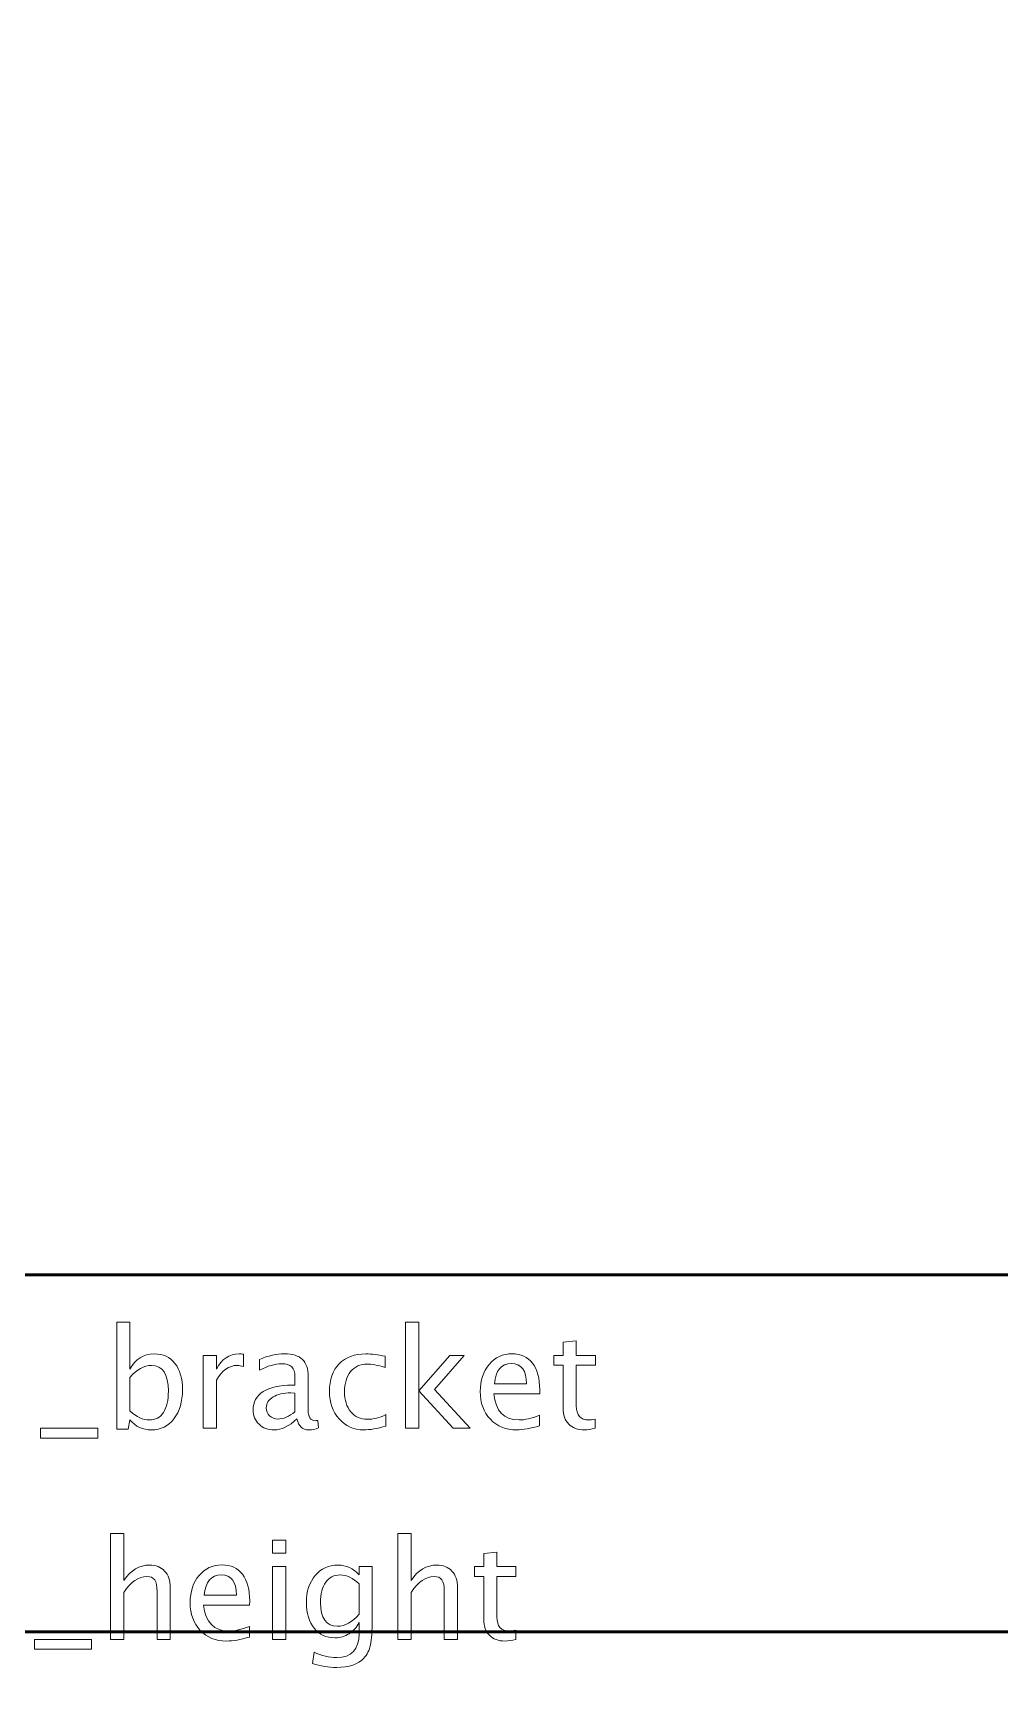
# Model space of a CAD drawing. Header units: centimetres. Extents: x -144 to 123, y -121 to 149.
# Drawn here: x -8.62 to -2.66, y -45.4 to -35.15 of the extents above; entities that cross this region are included whole.
import ezdxf

# ---------------------------------------------------------------- set-up
doc = ezdxf.new("R2010")
doc.units = ezdxf.units.CM
doc.header["$MEASUREMENT"] = 0
doc.layers.add('Layer 1', color=7, linetype='Continuous')

msp = doc.modelspace()

# ---------------------------------------------------------------- linework, layer by layer
at = {"layer": 'Layer 1', "color": 4, "lineweight": 53}
msp.add_lwpolyline([(-38, -44.99997), (8, -44.99997), (8, 19.00001), (-38, 19.00001), (-38, -44.99997)], close=True, dxfattribs=at)
at = {"layer": 'Layer 1', "lineweight": 53}
msp.add_open_spline([(-38.95, -46.7), (-38.95, -46.7), (-38.95, -43.3), (-38.95, -43.3), (-38.95, -43.3), (-38.95, -43.02386), (-38.72614, -42.8), (-38.45, -42.8), (-38.45, -42.8), (-38.45, -42.8), (8.45, -42.8), (8.45, -42.8), (8.45, -42.8), (8.72614, -42.8), (8.95, -43.02386), (8.95, -43.3), (8.95, -43.3), (8.95, -43.3), (8.95, -46.7), (8.95, -46.7), (8.95, -46.7), (8.95, -46.97614), (8.72614, -47.2), (8.45, -47.2), (8.45, -47.2), (8.45, -47.2), (-38.45, -47.2), (-38.45, -47.2), (-38.45, -47.2), (-38.72614, -47.2), (-38.95, -46.97614), (-38.95, -46.7)], degree=3, knots=[0, 0, 0, 0, 0.11111111, 0.11111111, 0.11111111, 0.11111111, 0.22222222, 0.22222222, 0.22222222, 0.22222222, 0.33333333, 0.33333333, 0.33333333, 0.33333333, 0.44444444, 0.44444444, 0.44444444, 0.44444444, 0.55555556, 0.55555556, 0.55555556, 0.55555556, 0.66666667, 0.66666667, 0.66666667, 0.66666667, 0.77777778, 0.77777778, 0.77777778, 0.77777778, 1, 1, 1, 1], dxfattribs=at)
at = {"layer": 'Layer 1', "color": 5, "lineweight": 9}
for points, knots in [([(-8.10442, -43.74977), (-8.10442, -43.74977), (-8.10442, -43.09191), (-8.10442, -43.09191), (-8.10442, -43.09191), (-8.10442, -43.09191), (-8.02314, -43.09191), (-8.02314, -43.09191), (-8.02314, -43.09191), (-8.02314, -43.09191), (-8.02314, -43.38076), (-8.02314, -43.38076), (-8.02314, -43.38076), (-7.98984, -43.31797), (-7.93974, -43.28664), (-7.873, -43.28664), (-7.873, -43.28664), (-7.81895, -43.28664), (-7.77648, -43.30626), (-7.74543, -43.34563), (-7.74543, -43.34563), (-7.71439, -43.385), (-7.69886, -43.43876), (-7.69886, -43.50692), (-7.69886, -43.50692), (-7.69886, -43.58114), (-7.7165, -43.64111), (-7.75164, -43.68655), (-7.75164, -43.68655), (-7.78678, -43.73213), (-7.83306, -43.75485), (-7.89035, -43.75485), (-7.89035, -43.75485), (-7.94355, -43.75485), (-7.98786, -43.73453), (-8.02314, -43.69375), (-8.02314, -43.69375), (-8.02314, -43.69375), (-8.03302, -43.74977), (-8.03302, -43.74977), (-8.03302, -43.74977), (-8.03302, -43.74977), (-8.10442, -43.74977), (-8.10442, -43.74977)], [0, 0, 0, 0, 0.08333333, 0.08333333, 0.08333333, 0.08333333, 0.16666667, 0.16666667, 0.16666667, 0.16666667, 0.25, 0.25, 0.25, 0.25, 0.33333333, 0.33333333, 0.33333333, 0.33333333, 0.41666667, 0.41666667, 0.41666667, 0.41666667, 0.5, 0.5, 0.5, 0.5, 0.58333333, 0.58333333, 0.58333333, 0.58333333, 0.66666667, 0.66666667, 0.66666667, 0.66666667, 0.75, 0.75, 0.75, 0.75, 0.83333333, 0.83333333, 0.83333333, 0.83333333, 1, 1, 1, 1]), ([(-6.32401, -43.74469), (-6.32401, -43.74469), (-6.32401, -43.09191), (-6.32401, -43.09191), (-6.32401, -43.09191), (-6.32401, -43.09191), (-6.24273, -43.09191), (-6.24273, -43.09191), (-6.24273, -43.09191), (-6.24273, -43.09191), (-6.24273, -43.51369), (-6.24273, -43.51369), (-6.24273, -43.51369), (-6.24273, -43.51369), (-6.05223, -43.29595), (-6.05223, -43.29595), (-6.05223, -43.29595), (-6.05223, -43.29595), (-5.96446, -43.29595), (-5.96446, -43.29595), (-5.96446, -43.29595), (-5.96446, -43.29595), (-6.14649, -43.50536), (-6.14649, -43.50536), (-6.14649, -43.50536), (-6.14649, -43.50536), (-5.92636, -43.74469), (-5.92636, -43.74469), (-5.92636, -43.74469), (-5.92636, -43.74469), (-6.03106, -43.74469), (-6.03106, -43.74469), (-6.03106, -43.74469), (-6.03106, -43.74469), (-6.24273, -43.51454), (-6.24273, -43.51454), (-6.24273, -43.51454), (-6.24273, -43.51454), (-6.24273, -43.74469), (-6.24273, -43.74469), (-6.24273, -43.74469), (-6.24273, -43.74469), (-6.32401, -43.74469), (-6.32401, -43.74469)], [0, 0, 0, 0, 0.08333333, 0.08333333, 0.08333333, 0.08333333, 0.16666667, 0.16666667, 0.16666667, 0.16666667, 0.25, 0.25, 0.25, 0.25, 0.33333333, 0.33333333, 0.33333333, 0.33333333, 0.41666667, 0.41666667, 0.41666667, 0.41666667, 0.5, 0.5, 0.5, 0.5, 0.58333333, 0.58333333, 0.58333333, 0.58333333, 0.66666667, 0.66666667, 0.66666667, 0.66666667, 0.75, 0.75, 0.75, 0.75, 0.83333333, 0.83333333, 0.83333333, 0.83333333, 1, 1, 1, 1]), ([(-5.15673, -43.74455), (-5.18185, -43.75146), (-5.20372, -43.75485), (-5.2222, -43.75485), (-5.2222, -43.75485), (-5.26369, -43.75485), (-5.29601, -43.743), (-5.31915, -43.71929), (-5.31915, -43.71929), (-5.34243, -43.69558), (-5.354, -43.6627), (-5.354, -43.62051), (-5.354, -43.62051), (-5.354, -43.62051), (-5.354, -43.35692), (-5.354, -43.35692), (-5.354, -43.35692), (-5.354, -43.35692), (-5.41017, -43.35692), (-5.41017, -43.35692), (-5.41017, -43.35692), (-5.41017, -43.35692), (-5.41017, -43.29595), (-5.41017, -43.29595), (-5.41017, -43.29595), (-5.41017, -43.29595), (-5.354, -43.29595), (-5.354, -43.29595), (-5.354, -43.29595), (-5.354, -43.29595), (-5.354, -43.21482), (-5.354, -43.21482), (-5.354, -43.21482), (-5.354, -43.21482), (-5.27272, -43.20705), (-5.27272, -43.20705), (-5.27272, -43.20705), (-5.27272, -43.20705), (-5.27272, -43.29595), (-5.27272, -43.29595), (-5.27272, -43.29595), (-5.27272, -43.29595), (-5.15504, -43.29595), (-5.15504, -43.29595), (-5.15504, -43.29595), (-5.15504, -43.29595), (-5.15504, -43.35692), (-5.15504, -43.35692), (-5.15504, -43.35692), (-5.15504, -43.35692), (-5.27272, -43.35692), (-5.27272, -43.35692), (-5.27272, -43.35692), (-5.27272, -43.35692), (-5.27272, -43.60584), (-5.27272, -43.60584), (-5.27272, -43.60584), (-5.27272, -43.66454), (-5.24718, -43.69389), (-5.19624, -43.69389), (-5.19624, -43.69389), (-5.18537, -43.69389), (-5.17225, -43.69206), (-5.15673, -43.68853), (-5.15673, -43.68853), (-5.15673, -43.68853), (-5.15673, -43.74455), (-5.15673, -43.74455)], [0, 0, 0, 0, 0.05555556, 0.05555556, 0.05555556, 0.05555556, 0.11111111, 0.11111111, 0.11111111, 0.11111111, 0.16666667, 0.16666667, 0.16666667, 0.16666667, 0.22222222, 0.22222222, 0.22222222, 0.22222222, 0.27777778, 0.27777778, 0.27777778, 0.27777778, 0.33333333, 0.33333333, 0.33333333, 0.33333333, 0.38888889, 0.38888889, 0.38888889, 0.38888889, 0.44444444, 0.44444444, 0.44444444, 0.44444444, 0.5, 0.5, 0.5, 0.5, 0.55555556, 0.55555556, 0.55555556, 0.55555556, 0.61111111, 0.61111111, 0.61111111, 0.61111111, 0.66666667, 0.66666667, 0.66666667, 0.66666667, 0.72222222, 0.72222222, 0.72222222, 0.72222222, 0.77777778, 0.77777778, 0.77777778, 0.77777778, 0.83333333, 0.83333333, 0.83333333, 0.83333333, 0.88888889, 0.88888889, 0.88888889, 0.88888889, 1, 1, 1, 1]), ([(-7.57158, -43.74469), (-7.57158, -43.74469), (-7.57158, -43.29595), (-7.57158, -43.29595), (-7.57158, -43.29595), (-7.57158, -43.29595), (-7.4903, -43.29595), (-7.4903, -43.29595), (-7.4903, -43.29595), (-7.4903, -43.29595), (-7.4903, -43.38076), (-7.4903, -43.38076), (-7.4903, -43.38076), (-7.45798, -43.31797), (-7.41114, -43.28664), (-7.34961, -43.28664), (-7.34961, -43.28664), (-7.34129, -43.28664), (-7.33254, -43.28735), (-7.32351, -43.28876), (-7.32351, -43.28876), (-7.32351, -43.28876), (-7.32351, -43.36482), (-7.32351, -43.36482), (-7.32351, -43.36482), (-7.33762, -43.36016), (-7.35003, -43.35776), (-7.36076, -43.35776), (-7.36076, -43.35776), (-7.41241, -43.35776), (-7.45559, -43.38824), (-7.4903, -43.44934), (-7.4903, -43.44934), (-7.4903, -43.44934), (-7.4903, -43.74469), (-7.4903, -43.74469), (-7.4903, -43.74469), (-7.4903, -43.74469), (-7.57158, -43.74469), (-7.57158, -43.74469)], [0, 0, 0, 0, 0.09090909, 0.09090909, 0.09090909, 0.09090909, 0.18181818, 0.18181818, 0.18181818, 0.18181818, 0.27272727, 0.27272727, 0.27272727, 0.27272727, 0.36363636, 0.36363636, 0.36363636, 0.36363636, 0.45454545, 0.45454545, 0.45454545, 0.45454545, 0.54545455, 0.54545455, 0.54545455, 0.54545455, 0.63636364, 0.63636364, 0.63636364, 0.63636364, 0.72727273, 0.72727273, 0.72727273, 0.72727273, 0.81818182, 0.81818182, 0.81818182, 0.81818182, 1, 1, 1, 1]), ([(-6.99387, -43.68754), (-7.04269, -43.73241), (-7.08968, -43.75485), (-7.13484, -43.75485), (-7.13484, -43.75485), (-7.17195, -43.75485), (-7.20285, -43.74328), (-7.22727, -43.72), (-7.22727, -43.72), (-7.25182, -43.69671), (-7.2641, -43.66736), (-7.2641, -43.63194), (-7.2641, -43.63194), (-7.2641, -43.58298), (-7.24349, -43.5453), (-7.20229, -43.51905), (-7.20229, -43.51905), (-7.16108, -43.49281), (-7.10196, -43.47968), (-7.02491, -43.47968), (-7.02491, -43.47968), (-7.02491, -43.47968), (-7.00586, -43.47968), (-7.00586, -43.47968), (-7.00586, -43.47968), (-7.00586, -43.47968), (-7.00586, -43.42564), (-7.00586, -43.42564), (-7.00586, -43.42564), (-7.00586, -43.37357), (-7.03296, -43.3476), (-7.08728, -43.3476), (-7.08728, -43.3476), (-7.12933, -43.3476), (-7.17534, -43.36087), (-7.22515, -43.3874), (-7.22515, -43.3874), (-7.22515, -43.3874), (-7.22515, -43.32051), (-7.22515, -43.32051), (-7.22515, -43.32051), (-7.1704, -43.29793), (-7.11875, -43.28664), (-7.07035, -43.28664), (-7.07035, -43.28664), (-7.02054, -43.28664), (-6.98371, -43.29793), (-6.96014, -43.32065), (-6.96014, -43.32065), (-6.93644, -43.34337), (-6.92458, -43.37836), (-6.92458, -43.42564), (-6.92458, -43.42564), (-6.92458, -43.42564), (-6.92458, -43.62841), (-6.92458, -43.62841), (-6.92458, -43.62841), (-6.92458, -43.67484), (-6.91033, -43.69812), (-6.88168, -43.69812), (-6.88168, -43.69812), (-6.87816, -43.69812), (-6.87293, -43.69756), (-6.86602, -43.69643), (-6.86602, -43.69643), (-6.86602, -43.69643), (-6.86023, -43.74159), (-6.86023, -43.74159), (-6.86023, -43.74159), (-6.87872, -43.75048), (-6.89904, -43.75485), (-6.92134, -43.75485), (-6.92134, -43.75485), (-6.9593, -43.75485), (-6.98343, -43.73241), (-6.99387, -43.68754)], [0, 0, 0, 0, 0.05, 0.05, 0.05, 0.05, 0.1, 0.1, 0.1, 0.1, 0.15, 0.15, 0.15, 0.15, 0.2, 0.2, 0.2, 0.2, 0.25, 0.25, 0.25, 0.25, 0.3, 0.3, 0.3, 0.3, 0.35, 0.35, 0.35, 0.35, 0.4, 0.4, 0.4, 0.4, 0.45, 0.45, 0.45, 0.45, 0.5, 0.5, 0.5, 0.5, 0.55, 0.55, 0.55, 0.55, 0.6, 0.6, 0.6, 0.6, 0.65, 0.65, 0.65, 0.65, 0.7, 0.7, 0.7, 0.7, 0.75, 0.75, 0.75, 0.75, 0.8, 0.8, 0.8, 0.8, 0.85, 0.85, 0.85, 0.85, 0.9, 0.9, 0.9, 0.9, 1, 1, 1, 1]), ([(-6.44608, -43.73114), (-6.49871, -43.74695), (-6.54415, -43.75485), (-6.58239, -43.75485), (-6.58239, -43.75485), (-6.64307, -43.75485), (-6.6933, -43.73241), (-6.73324, -43.68768), (-6.73324, -43.68768), (-6.77317, -43.64281), (-6.79321, -43.58622), (-6.79321, -43.51806), (-6.79321, -43.51806), (-6.79321, -43.44525), (-6.77345, -43.38838), (-6.73394, -43.34774), (-6.73394, -43.34774), (-6.69443, -43.30696), (-6.63926, -43.28664), (-6.56842, -43.28664), (-6.56842, -43.28664), (-6.53356, -43.28664), (-6.49434, -43.29144), (-6.45116, -43.30103), (-6.45116, -43.30103), (-6.45116, -43.30103), (-6.45116, -43.36962), (-6.45116, -43.36962), (-6.45116, -43.36962), (-6.49702, -43.35607), (-6.53441, -43.3493), (-6.5632, -43.3493), (-6.5632, -43.3493), (-6.60497, -43.3493), (-6.63841, -43.36496), (-6.66339, -43.39614), (-6.66339, -43.39614), (-6.68836, -43.42733), (-6.70092, -43.46896), (-6.70092, -43.52089), (-6.70092, -43.52089), (-6.70092, -43.57126), (-6.68794, -43.6119), (-6.66212, -43.64309), (-6.66212, -43.64309), (-6.63629, -43.67413), (-6.60257, -43.68966), (-6.56066, -43.68966), (-6.56066, -43.68966), (-6.52355, -43.68966), (-6.48545, -43.68006), (-6.44608, -43.66087), (-6.44608, -43.66087), (-6.44608, -43.66087), (-6.44608, -43.73114), (-6.44608, -43.73114)], [0, 0, 0, 0, 0.06666667, 0.06666667, 0.06666667, 0.06666667, 0.13333333, 0.13333333, 0.13333333, 0.13333333, 0.2, 0.2, 0.2, 0.2, 0.26666667, 0.26666667, 0.26666667, 0.26666667, 0.33333333, 0.33333333, 0.33333333, 0.33333333, 0.4, 0.4, 0.4, 0.4, 0.46666667, 0.46666667, 0.46666667, 0.46666667, 0.53333333, 0.53333333, 0.53333333, 0.53333333, 0.6, 0.6, 0.6, 0.6, 0.66666667, 0.66666667, 0.66666667, 0.66666667, 0.73333333, 0.73333333, 0.73333333, 0.73333333, 0.8, 0.8, 0.8, 0.8, 0.86666667, 0.86666667, 0.86666667, 0.86666667, 1, 1, 1, 1]), ([(-5.49978, -43.7303), (-5.55439, -43.74667), (-5.60109, -43.75485), (-5.64004, -43.75485), (-5.64004, -43.75485), (-5.7065, -43.75485), (-5.76055, -43.73284), (-5.80218, -43.68895), (-5.80218, -43.68895), (-5.84381, -43.64507), (-5.86469, -43.5882), (-5.86469, -43.51821), (-5.86469, -43.51821), (-5.86469, -43.45033), (-5.84635, -43.39459), (-5.80952, -43.35099), (-5.80952, -43.35099), (-5.77269, -43.30753), (-5.72555, -43.28579), (-5.66812, -43.28579), (-5.66812, -43.28579), (-5.61379, -43.28579), (-5.57174, -43.30513), (-5.54211, -43.34379), (-5.54211, -43.34379), (-5.51248, -43.38246), (-5.49766, -43.43721), (-5.49766, -43.50819), (-5.49766, -43.50819), (-5.49766, -43.50819), (-5.49808, -43.53302), (-5.49808, -43.53302), (-5.49808, -43.53302), (-5.49808, -43.53302), (-5.78172, -43.53302), (-5.78172, -43.53302), (-5.78172, -43.53302), (-5.76986, -43.64027), (-5.71751, -43.69389), (-5.6248, -43.69389), (-5.6248, -43.69389), (-5.59079, -43.69389), (-5.54916, -43.68429), (-5.49978, -43.6651), (-5.49978, -43.6651), (-5.49978, -43.6651), (-5.49978, -43.7303), (-5.49978, -43.7303)], [0, 0, 0, 0, 0.07692308, 0.07692308, 0.07692308, 0.07692308, 0.15384615, 0.15384615, 0.15384615, 0.15384615, 0.23076923, 0.23076923, 0.23076923, 0.23076923, 0.30769231, 0.30769231, 0.30769231, 0.30769231, 0.38461538, 0.38461538, 0.38461538, 0.38461538, 0.46153846, 0.46153846, 0.46153846, 0.46153846, 0.53846154, 0.53846154, 0.53846154, 0.53846154, 0.61538462, 0.61538462, 0.61538462, 0.61538462, 0.69230769, 0.69230769, 0.69230769, 0.69230769, 0.76923077, 0.76923077, 0.76923077, 0.76923077, 0.84615385, 0.84615385, 0.84615385, 0.84615385, 1, 1, 1, 1]), ([(-5.77748, -43.47206), (-5.77748, -43.47206), (-5.57936, -43.47206), (-5.57936, -43.47206), (-5.57936, -43.47206), (-5.57936, -43.38852), (-5.61055, -43.34676), (-5.67278, -43.34676), (-5.67278, -43.34676), (-5.73543, -43.34676), (-5.77029, -43.38852), (-5.77748, -43.47206)], [0, 0, 0, 0, 0.25, 0.25, 0.25, 0.25, 0.5, 0.5, 0.5, 0.5, 1, 1, 1, 1]), ([(-8.02314, -43.63773), (-7.98123, -43.67512), (-7.94129, -43.69389), (-7.90334, -43.69389), (-7.90334, -43.69389), (-7.86594, -43.69389), (-7.83701, -43.67823), (-7.81669, -43.64704), (-7.81669, -43.64704), (-7.79623, -43.61586), (-7.78607, -43.57197), (-7.78607, -43.51524), (-7.78607, -43.51524), (-7.78607, -43.41026), (-7.82079, -43.35776), (-7.89021, -43.35776), (-7.89021, -43.35776), (-7.93565, -43.35776), (-7.97996, -43.38232), (-8.02314, -43.43156), (-8.02314, -43.43156), (-8.02314, -43.43156), (-8.02314, -43.63773), (-8.02314, -43.63773)], [0, 0, 0, 0, 0.14285714, 0.14285714, 0.14285714, 0.14285714, 0.28571429, 0.28571429, 0.28571429, 0.28571429, 0.42857143, 0.42857143, 0.42857143, 0.42857143, 0.57142857, 0.57142857, 0.57142857, 0.57142857, 0.71428571, 0.71428571, 0.71428571, 0.71428571, 1, 1, 1, 1]), ([(-7.00586, -43.64323), (-7.00586, -43.64323), (-7.00586, -43.52794), (-7.00586, -43.52794), (-7.00586, -43.52794), (-7.00586, -43.52794), (-7.03197, -43.5271), (-7.03197, -43.5271), (-7.03197, -43.5271), (-7.07712, -43.5271), (-7.11353, -43.53542), (-7.14133, -43.55207), (-7.14133, -43.55207), (-7.16899, -43.56886), (-7.18282, -43.59102), (-7.18282, -43.61868), (-7.18282, -43.61868), (-7.18282, -43.63801), (-7.1759, -43.65438), (-7.16221, -43.66778), (-7.16221, -43.66778), (-7.14838, -43.68119), (-7.13159, -43.68796), (-7.1117, -43.68796), (-7.1117, -43.68796), (-7.07783, -43.68796), (-7.04255, -43.67301), (-7.00586, -43.64323)], [0, 0, 0, 0, 0.125, 0.125, 0.125, 0.125, 0.25, 0.25, 0.25, 0.25, 0.375, 0.375, 0.375, 0.375, 0.5, 0.5, 0.5, 0.5, 0.625, 0.625, 0.625, 0.625, 0.75, 0.75, 0.75, 0.75, 1, 1, 1, 1]), ([(-8.57348, -43.80565), (-8.57348, -43.80565), (-8.57348, -43.74469), (-8.57348, -43.74469), (-8.57348, -43.74469), (-8.57348, -43.74469), (-8.22127, -43.74469), (-8.22127, -43.74469), (-8.22127, -43.74469), (-8.22127, -43.74469), (-8.22127, -43.80565), (-8.22127, -43.80565), (-8.22127, -43.80565), (-8.22127, -43.80565), (-8.57348, -43.80565), (-8.57348, -43.80565)], [0, 0, 0, 0, 0.2, 0.2, 0.2, 0.2, 0.4, 0.4, 0.4, 0.4, 0.6, 0.6, 0.6, 0.6, 1, 1, 1, 1]), ([(-8.14187, -45.04573), (-8.14187, -45.04573), (-8.14187, -44.39295), (-8.14187, -44.39295), (-8.14187, -44.39295), (-8.14187, -44.39295), (-8.06059, -44.39295), (-8.06059, -44.39295), (-8.06059, -44.39295), (-8.06059, -44.39295), (-8.06059, -44.6818), (-8.06059, -44.6818), (-8.06059, -44.6818), (-8.01755, -44.61901), (-7.96477, -44.58768), (-7.9024, -44.58768), (-7.9024, -44.58768), (-7.86317, -44.58768), (-7.83199, -44.59996), (-7.80899, -44.62465), (-7.80899, -44.62465), (-7.78599, -44.64921), (-7.77441, -44.68237), (-7.77441, -44.72385), (-7.77441, -44.72385), (-7.77441, -44.72385), (-7.77441, -45.04573), (-7.77441, -45.04573), (-7.77441, -45.04573), (-7.77441, -45.04573), (-7.8557, -45.04573), (-7.8557, -45.04573), (-7.8557, -45.04573), (-7.8557, -45.04573), (-7.8557, -44.75038), (-7.8557, -44.75038), (-7.8557, -44.75038), (-7.8557, -44.71708), (-7.86063, -44.69337), (-7.87037, -44.67926), (-7.87037, -44.67926), (-7.88025, -44.66501), (-7.89648, -44.65796), (-7.9192, -44.65796), (-7.9192, -44.65796), (-7.96915, -44.65796), (-8.01628, -44.69055), (-8.06059, -44.75575), (-8.06059, -44.75575), (-8.06059, -44.75575), (-8.06059, -45.04573), (-8.06059, -45.04573), (-8.06059, -45.04573), (-8.06059, -45.04573), (-8.14187, -45.04573), (-8.14187, -45.04573)], [0, 0, 0, 0, 0.06666667, 0.06666667, 0.06666667, 0.06666667, 0.13333333, 0.13333333, 0.13333333, 0.13333333, 0.2, 0.2, 0.2, 0.2, 0.26666667, 0.26666667, 0.26666667, 0.26666667, 0.33333333, 0.33333333, 0.33333333, 0.33333333, 0.4, 0.4, 0.4, 0.4, 0.46666667, 0.46666667, 0.46666667, 0.46666667, 0.53333333, 0.53333333, 0.53333333, 0.53333333, 0.6, 0.6, 0.6, 0.6, 0.66666667, 0.66666667, 0.66666667, 0.66666667, 0.73333333, 0.73333333, 0.73333333, 0.73333333, 0.8, 0.8, 0.8, 0.8, 0.86666667, 0.86666667, 0.86666667, 0.86666667, 1, 1, 1, 1]), ([(-7.14463, -44.51487), (-7.14463, -44.51487), (-7.14463, -44.43359), (-7.14463, -44.43359), (-7.14463, -44.43359), (-7.14463, -44.43359), (-7.06335, -44.43359), (-7.06335, -44.43359), (-7.06335, -44.43359), (-7.06335, -44.43359), (-7.06335, -44.51487), (-7.06335, -44.51487), (-7.06335, -44.51487), (-7.06335, -44.51487), (-7.14463, -44.51487), (-7.14463, -44.51487)], [0, 0, 0, 0, 0.2, 0.2, 0.2, 0.2, 0.4, 0.4, 0.4, 0.4, 0.6, 0.6, 0.6, 0.6, 1, 1, 1, 1]), ([(-6.37204, -45.04573), (-6.37204, -45.04573), (-6.37204, -44.39295), (-6.37204, -44.39295), (-6.37204, -44.39295), (-6.37204, -44.39295), (-6.29076, -44.39295), (-6.29076, -44.39295), (-6.29076, -44.39295), (-6.29076, -44.39295), (-6.29076, -44.6818), (-6.29076, -44.6818), (-6.29076, -44.6818), (-6.24772, -44.61901), (-6.19494, -44.58768), (-6.13257, -44.58768), (-6.13257, -44.58768), (-6.09334, -44.58768), (-6.06216, -44.59996), (-6.03916, -44.62465), (-6.03916, -44.62465), (-6.01616, -44.64921), (-6.00458, -44.68237), (-6.00458, -44.72385), (-6.00458, -44.72385), (-6.00458, -44.72385), (-6.00458, -45.04573), (-6.00458, -45.04573), (-6.00458, -45.04573), (-6.00458, -45.04573), (-6.08587, -45.04573), (-6.08587, -45.04573), (-6.08587, -45.04573), (-6.08587, -45.04573), (-6.08587, -44.75038), (-6.08587, -44.75038), (-6.08587, -44.75038), (-6.08587, -44.71708), (-6.0908, -44.69337), (-6.10054, -44.67926), (-6.10054, -44.67926), (-6.11042, -44.66501), (-6.12665, -44.65796), (-6.14937, -44.65796), (-6.14937, -44.65796), (-6.19932, -44.65796), (-6.24645, -44.69055), (-6.29076, -44.75575), (-6.29076, -44.75575), (-6.29076, -44.75575), (-6.29076, -45.04573), (-6.29076, -45.04573), (-6.29076, -45.04573), (-6.29076, -45.04573), (-6.37204, -45.04573), (-6.37204, -45.04573)], [0, 0, 0, 0, 0.06666667, 0.06666667, 0.06666667, 0.06666667, 0.13333333, 0.13333333, 0.13333333, 0.13333333, 0.2, 0.2, 0.2, 0.2, 0.26666667, 0.26666667, 0.26666667, 0.26666667, 0.33333333, 0.33333333, 0.33333333, 0.33333333, 0.4, 0.4, 0.4, 0.4, 0.46666667, 0.46666667, 0.46666667, 0.46666667, 0.53333333, 0.53333333, 0.53333333, 0.53333333, 0.6, 0.6, 0.6, 0.6, 0.66666667, 0.66666667, 0.66666667, 0.66666667, 0.73333333, 0.73333333, 0.73333333, 0.73333333, 0.8, 0.8, 0.8, 0.8, 0.86666667, 0.86666667, 0.86666667, 0.86666667, 1, 1, 1, 1]), ([(-5.64588, -45.04559), (-5.671, -45.0525), (-5.69287, -45.05589), (-5.71135, -45.05589), (-5.71135, -45.05589), (-5.75284, -45.05589), (-5.78516, -45.04404), (-5.8083, -45.02033), (-5.8083, -45.02033), (-5.83158, -44.99662), (-5.84315, -44.96374), (-5.84315, -44.92155), (-5.84315, -44.92155), (-5.84315, -44.92155), (-5.84315, -44.65796), (-5.84315, -44.65796), (-5.84315, -44.65796), (-5.84315, -44.65796), (-5.89932, -44.65796), (-5.89932, -44.65796), (-5.89932, -44.65796), (-5.89932, -44.65796), (-5.89932, -44.59699), (-5.89932, -44.59699), (-5.89932, -44.59699), (-5.89932, -44.59699), (-5.84315, -44.59699), (-5.84315, -44.59699), (-5.84315, -44.59699), (-5.84315, -44.59699), (-5.84315, -44.51586), (-5.84315, -44.51586), (-5.84315, -44.51586), (-5.84315, -44.51586), (-5.76187, -44.50809), (-5.76187, -44.50809), (-5.76187, -44.50809), (-5.76187, -44.50809), (-5.76187, -44.59699), (-5.76187, -44.59699), (-5.76187, -44.59699), (-5.76187, -44.59699), (-5.64419, -44.59699), (-5.64419, -44.59699), (-5.64419, -44.59699), (-5.64419, -44.59699), (-5.64419, -44.65796), (-5.64419, -44.65796), (-5.64419, -44.65796), (-5.64419, -44.65796), (-5.76187, -44.65796), (-5.76187, -44.65796), (-5.76187, -44.65796), (-5.76187, -44.65796), (-5.76187, -44.90688), (-5.76187, -44.90688), (-5.76187, -44.90688), (-5.76187, -44.96558), (-5.73633, -44.99493), (-5.68539, -44.99493), (-5.68539, -44.99493), (-5.67452, -44.99493), (-5.6614, -44.9931), (-5.64588, -44.98957), (-5.64588, -44.98957), (-5.64588, -44.98957), (-5.64588, -45.04559), (-5.64588, -45.04559)], [0, 0, 0, 0, 0.05555556, 0.05555556, 0.05555556, 0.05555556, 0.11111111, 0.11111111, 0.11111111, 0.11111111, 0.16666667, 0.16666667, 0.16666667, 0.16666667, 0.22222222, 0.22222222, 0.22222222, 0.22222222, 0.27777778, 0.27777778, 0.27777778, 0.27777778, 0.33333333, 0.33333333, 0.33333333, 0.33333333, 0.38888889, 0.38888889, 0.38888889, 0.38888889, 0.44444444, 0.44444444, 0.44444444, 0.44444444, 0.5, 0.5, 0.5, 0.5, 0.55555556, 0.55555556, 0.55555556, 0.55555556, 0.61111111, 0.61111111, 0.61111111, 0.61111111, 0.66666667, 0.66666667, 0.66666667, 0.66666667, 0.72222222, 0.72222222, 0.72222222, 0.72222222, 0.77777778, 0.77777778, 0.77777778, 0.77777778, 0.83333333, 0.83333333, 0.83333333, 0.83333333, 0.88888889, 0.88888889, 0.88888889, 0.88888889, 1, 1, 1, 1]), ([(-7.28702, -45.03134), (-7.34163, -45.04771), (-7.38833, -45.05589), (-7.42728, -45.05589), (-7.42728, -45.05589), (-7.49374, -45.05589), (-7.54779, -45.03388), (-7.58942, -44.98999), (-7.58942, -44.98999), (-7.63105, -44.94611), (-7.65193, -44.88924), (-7.65193, -44.81925), (-7.65193, -44.81925), (-7.65193, -44.75137), (-7.63359, -44.69563), (-7.59676, -44.65203), (-7.59676, -44.65203), (-7.55993, -44.60857), (-7.51279, -44.58683), (-7.45536, -44.58683), (-7.45536, -44.58683), (-7.40103, -44.58683), (-7.35898, -44.60617), (-7.32935, -44.64483), (-7.32935, -44.64483), (-7.29972, -44.6835), (-7.2849, -44.73825), (-7.2849, -44.80923), (-7.2849, -44.80923), (-7.2849, -44.80923), (-7.28532, -44.83406), (-7.28532, -44.83406), (-7.28532, -44.83406), (-7.28532, -44.83406), (-7.56896, -44.83406), (-7.56896, -44.83406), (-7.56896, -44.83406), (-7.5571, -44.94131), (-7.50475, -44.99493), (-7.41204, -44.99493), (-7.41204, -44.99493), (-7.37803, -44.99493), (-7.3364, -44.98533), (-7.28702, -44.96614), (-7.28702, -44.96614), (-7.28702, -44.96614), (-7.28702, -45.03134), (-7.28702, -45.03134)], [0, 0, 0, 0, 0.07692308, 0.07692308, 0.07692308, 0.07692308, 0.15384615, 0.15384615, 0.15384615, 0.15384615, 0.23076923, 0.23076923, 0.23076923, 0.23076923, 0.30769231, 0.30769231, 0.30769231, 0.30769231, 0.38461538, 0.38461538, 0.38461538, 0.38461538, 0.46153846, 0.46153846, 0.46153846, 0.46153846, 0.53846154, 0.53846154, 0.53846154, 0.53846154, 0.61538462, 0.61538462, 0.61538462, 0.61538462, 0.69230769, 0.69230769, 0.69230769, 0.69230769, 0.76923077, 0.76923077, 0.76923077, 0.76923077, 0.84615385, 0.84615385, 0.84615385, 0.84615385, 1, 1, 1, 1]), ([(-7.56472, -44.7731), (-7.56472, -44.7731), (-7.3666, -44.7731), (-7.3666, -44.7731), (-7.3666, -44.7731), (-7.3666, -44.68956), (-7.39779, -44.6478), (-7.46002, -44.6478), (-7.46002, -44.6478), (-7.52267, -44.6478), (-7.55753, -44.68956), (-7.56472, -44.7731)], [0, 0, 0, 0, 0.25, 0.25, 0.25, 0.25, 0.5, 0.5, 0.5, 0.5, 1, 1, 1, 1]), ([(-7.14463, -45.04573), (-7.14463, -45.04573), (-7.14463, -44.59699), (-7.14463, -44.59699), (-7.14463, -44.59699), (-7.14463, -44.59699), (-7.06335, -44.59699), (-7.06335, -44.59699), (-7.06335, -44.59699), (-7.06335, -44.59699), (-7.06335, -45.04573), (-7.06335, -45.04573), (-7.06335, -45.04573), (-7.06335, -45.04573), (-7.14463, -45.04573), (-7.14463, -45.04573)], [0, 0, 0, 0, 0.2, 0.2, 0.2, 0.2, 0.4, 0.4, 0.4, 0.4, 0.6, 0.6, 0.6, 0.6, 1, 1, 1, 1]), ([(-6.89825, -45.19474), (-6.89825, -45.19474), (-6.88865, -45.12447), (-6.88865, -45.12447), (-6.88865, -45.12447), (-6.84152, -45.14648), (-6.79481, -45.15749), (-6.74867, -45.15749), (-6.74867, -45.15749), (-6.65709, -45.15749), (-6.61123, -45.10895), (-6.61123, -45.012), (-6.61123, -45.012), (-6.61123, -45.012), (-6.61123, -44.94145), (-6.61123, -44.94145), (-6.61123, -44.94145), (-6.62534, -44.97122), (-6.64537, -44.99422), (-6.67148, -45.01073), (-6.67148, -45.01073), (-6.69759, -45.02724), (-6.72665, -45.03557), (-6.75869, -45.03557), (-6.75869, -45.03557), (-6.81301, -45.03557), (-6.85605, -45.0161), (-6.8878, -44.97715), (-6.8878, -44.97715), (-6.91955, -44.9382), (-6.9355, -44.88543), (-6.9355, -44.81882), (-6.9355, -44.81882), (-6.9355, -44.75067), (-6.91744, -44.69507), (-6.88131, -44.65203), (-6.88131, -44.65203), (-6.84505, -44.60913), (-6.79834, -44.58768), (-6.74091, -44.58768), (-6.74091, -44.58768), (-6.69067, -44.58768), (-6.64735, -44.608), (-6.61123, -44.64878), (-6.61123, -44.64878), (-6.61123, -44.64878), (-6.61123, -44.59699), (-6.61123, -44.59699), (-6.61123, -44.59699), (-6.61123, -44.59699), (-6.52994, -44.59699), (-6.52994, -44.59699), (-6.52994, -44.59699), (-6.52994, -44.59699), (-6.52994, -44.92325), (-6.52994, -44.92325), (-6.52994, -44.92325), (-6.52994, -44.99338), (-6.53361, -45.04531), (-6.54095, -45.07903), (-6.54095, -45.07903), (-6.54815, -45.11276), (-6.56198, -45.14042), (-6.58202, -45.16186), (-6.58202, -45.16186), (-6.61758, -45.19954), (-6.67317, -45.21845), (-6.74867, -45.21845), (-6.74867, -45.21845), (-6.80046, -45.21845), (-6.85027, -45.21055), (-6.89825, -45.19474)], [0, 0, 0, 0, 0.05263158, 0.05263158, 0.05263158, 0.05263158, 0.10526316, 0.10526316, 0.10526316, 0.10526316, 0.15789474, 0.15789474, 0.15789474, 0.15789474, 0.21052632, 0.21052632, 0.21052632, 0.21052632, 0.26315789, 0.26315789, 0.26315789, 0.26315789, 0.31578947, 0.31578947, 0.31578947, 0.31578947, 0.36842105, 0.36842105, 0.36842105, 0.36842105, 0.42105263, 0.42105263, 0.42105263, 0.42105263, 0.47368421, 0.47368421, 0.47368421, 0.47368421, 0.52631579, 0.52631579, 0.52631579, 0.52631579, 0.57894737, 0.57894737, 0.57894737, 0.57894737, 0.63157895, 0.63157895, 0.63157895, 0.63157895, 0.68421053, 0.68421053, 0.68421053, 0.68421053, 0.73684211, 0.73684211, 0.73684211, 0.73684211, 0.78947368, 0.78947368, 0.78947368, 0.78947368, 0.84210526, 0.84210526, 0.84210526, 0.84210526, 0.89473684, 0.89473684, 0.89473684, 0.89473684, 1, 1, 1, 1]), ([(-6.61123, -44.89051), (-6.61123, -44.89051), (-6.61123, -44.70438), (-6.61123, -44.70438), (-6.61123, -44.70438), (-6.64707, -44.66727), (-6.68616, -44.64864), (-6.72835, -44.64864), (-6.72835, -44.64864), (-6.76588, -44.64864), (-6.79523, -44.6636), (-6.8164, -44.69366), (-6.8164, -44.69366), (-6.83771, -44.72357), (-6.84829, -44.7652), (-6.84829, -44.81826), (-6.84829, -44.81826), (-6.84829, -44.91577), (-6.81372, -44.96445), (-6.74443, -44.96445), (-6.74443, -44.96445), (-6.6973, -44.96445), (-6.65285, -44.93976), (-6.61123, -44.89051)], [0, 0, 0, 0, 0.14285714, 0.14285714, 0.14285714, 0.14285714, 0.28571429, 0.28571429, 0.28571429, 0.28571429, 0.42857143, 0.42857143, 0.42857143, 0.42857143, 0.57142857, 0.57142857, 0.57142857, 0.57142857, 0.71428571, 0.71428571, 0.71428571, 0.71428571, 1, 1, 1, 1]), ([(-8.61093, -45.10669), (-8.61093, -45.10669), (-8.61093, -45.04573), (-8.61093, -45.04573), (-8.61093, -45.04573), (-8.61093, -45.04573), (-8.25872, -45.04573), (-8.25872, -45.04573), (-8.25872, -45.04573), (-8.25872, -45.04573), (-8.25872, -45.10669), (-8.25872, -45.10669), (-8.25872, -45.10669), (-8.25872, -45.10669), (-8.61093, -45.10669), (-8.61093, -45.10669)], [0, 0, 0, 0, 0.2, 0.2, 0.2, 0.2, 0.4, 0.4, 0.4, 0.4, 0.6, 0.6, 0.6, 0.6, 1, 1, 1, 1])]:
    msp.add_open_spline(points, degree=3, knots=knots, dxfattribs=at)

doc.saveas('drawing.dxf')
